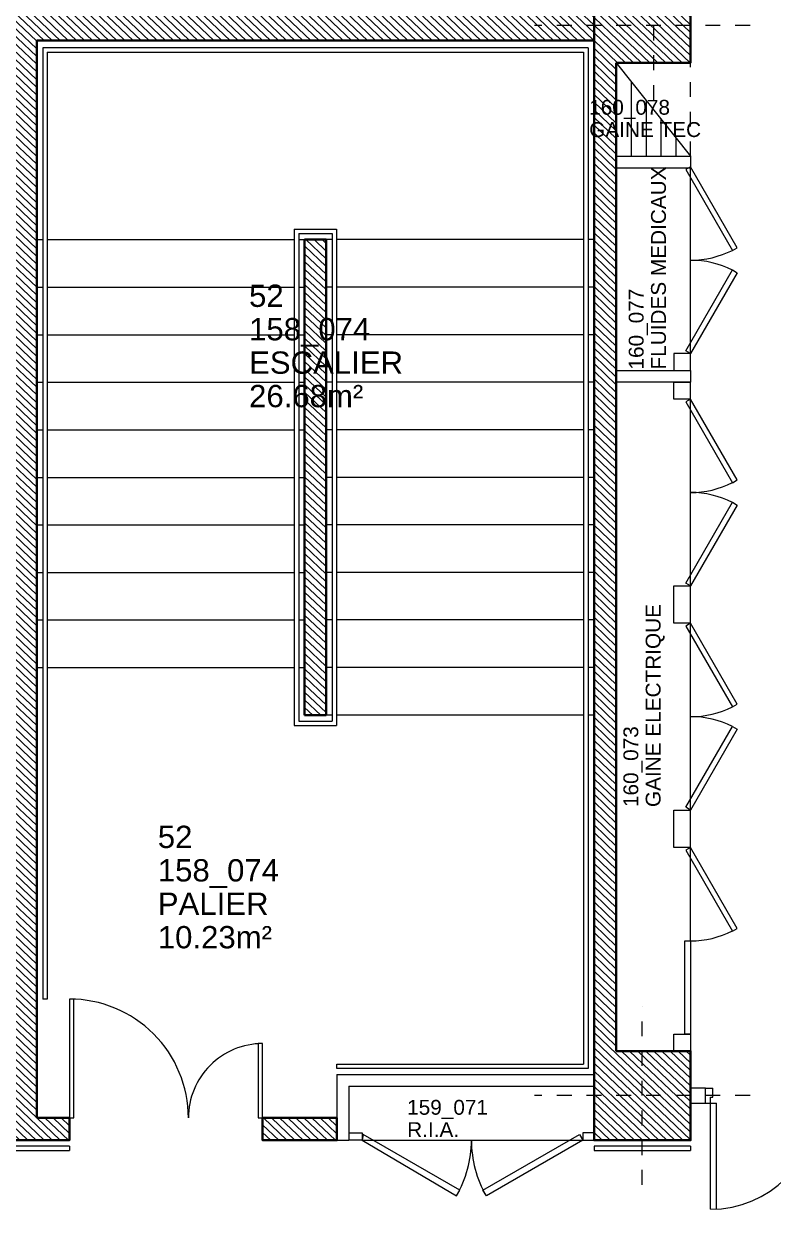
# Model space of a CAD drawing. Header units: metres. Extents: x -8 to 211, y -5 to 116.
# Drawn here: x 155.56 to 160.61, y 70.18 to 78.16 of the extents above; entities that cross this region are included whole.
import ezdxf
from ezdxf.enums import TextEntityAlignment as Align

# ---------------------------------------------------------------- set-up
doc = ezdxf.new("R2010")
doc.units = ezdxf.units.M
doc.header["$LTSCALE"] = 0.6
doc.header["$MEASUREMENT"] = 0
doc.linetypes.add('CACHÉ', pattern=[0.25, 0.125, -0.125])
doc.linetypes.add('CONTINU', pattern=[0])
doc.layers.get('0').update_dxf_attribs({"linetype": 'CONTINUOUS'})
for name, color, linetype in [('001axes', 1, 'CONTINUOUS'), ('009 main courante', 181, 'CONTINUOUS'), ('A_ACCÈS', 7, 'CONTINUOUS'), ('A_AGENC', 204, 'CONTINUOUS'), ('A_Etiqu_Gaine', 8, 'CONTINUOUS'), ('A_Etiqu_Gaine_ancien', 8, 'CONTINUOUS'), ('A_Etiqu_Gaine_code', 8, 'CONTINUOUS'), ('A_Etiqu_Local', 8, 'CONTINUOUS'), ('A_Etiqu_Local_ancien', 8, 'CONTINUOUS'), ('A_HACH_STRUC', 7, 'CONTINUOUS'), ('A_MUR_CLOIS', 8, 'CONTINU')]:
    doc.layers.add(name, color=color, linetype=linetype)
doc.layers.add('A_MURS_STRU', color=7, linetype='CONTINU', lineweight=40)
doc.layers.add('A_PORTE', color=8, linetype='CONTINU', lineweight=0)
doc.styles.add('Attribut', font='arial.ttf')
doc.styles.add('ROMANS8', font='romans8', dxfattribs={"height": 10})

# ---------------------------------------------------------------- blocks, each defined once
blk = doc.blocks.new('A_Etiqu_Local')
at = {"style": 'Attribut', "flags": 1}
for tag, p in [('CODE_HOPITAL', (-0.4463, 1.632)), ('CODE_SITE', (-0.4463, 1.407)), ('CODE_BATIMENT', (-0.4463, 1.182)), ('CODE_SECTEUR', (-0.4463, 0.957)), ('CODE_ETAGE', (-0.4463, 0.732)), ('NOM_NORMALISE', (-0.4463, -0.843)), ('SECTEUR_ACTIVITE', (-0.4463, -1.068)), ('SOUS_SECTEUR_ACTIVITE', (-0.4463, -1.293)), ('VOLUME', (-0.4463, -1.518)), ('SERVICE', (-0.4463, -1.743)), ('CODE_UG', (-0.4463, -1.968)), ('CODE_UA', (-0.4463, -2.193)), ('CODE_POLE', (-0.4463, -2.418)), ('OCCUPANT_EXTERNE', (-0.4463, -2.643)), ('DISPONIBILITE', (-0.4463, -2.868)), ('ACCES_HANDICAPES', (-0.4463, -3.093)), ('NATURE_SOL', (-0.4463, -3.318)), ('RISQUE_LABORATOIRE', (-0.4463, -3.543)), ('AMIANTE', (-0.4463, -3.768))]:
    blk.add_attdef(tag, p, '', height=0.15, dxfattribs=at)
at = {"layer": 'A_Etiqu_Local', "style": 'Attribut'}
for tag, p in [('CODE_PIECE', (-0.4463, 0.282)), ('NOM_USAGE', (-0.4463, 0.057)), ('SURFACE', (-0.4463, -0.168))]:
    blk.add_attdef(tag, p, '', height=0.15, dxfattribs=at)
at = {"layer": 'A_Etiqu_Local_ancien', "style": 'Attribut'}
blk.add_attdef('CODE_PIECE_ANCIEN', (-0.4463, 0.507), '', height=0.15, dxfattribs=at)
blk = doc.blocks.new('A_Etiqu_Gaine')
at = {"style": 'Attribut', "flags": 1}
for tag, p in [('CODE_HOPITAL', (-0.4323, 0.8651)), ('CODE_SITE', (-0.4323, 0.7151)), ('CODE_BATIMENT', (-0.4323, 0.5651)), ('CODE_SECTEUR', (-0.4323, 0.4151)), ('CODE_ETAGE', (-0.4323, 0.2651)), ('NOM_NORMALISE', (-0.4323, -0.3349)), ('SECTEUR_ACTIVITE', (-0.4323, -0.4849)), ('SOUS_SECTEUR_ACTIVITE', (-0.4323, -0.6349)), ('SURFACE', (-0.4323, -0.7849)), ('CODE_UG', (-0.4323, -0.9349)), ('CODE_POLE', (-0.4323, -1.0849)), ('AMIANTE', (-0.4323, -1.2349))]:
    blk.add_attdef(tag, p, '', height=0.1, dxfattribs=at)
at = {"layer": 'A_Etiqu_Gaine', "style": 'Attribut'}
blk.add_attdef('NOM_USAGE', (-0.4323, -0.1849), '', height=0.1, dxfattribs=at)
at = {"layer": 'A_Etiqu_Gaine_ancien', "style": 'Attribut'}
blk.add_attdef('CODE_PIECE_ANCIEN', (-0.4323, 0.1151), '', height=0.1, dxfattribs=at)
at = {"layer": 'A_Etiqu_Gaine_code', "style": 'Attribut'}
blk.add_attdef('CODE_PIECE', (-0.4323, -0.0349), '', height=0.1, dxfattribs=at)
blk = doc.blocks.new('P140-bt10')
for p, q in [((0.035, 0.815), (0.035, 0.1)), ((0.075, 0.8139), (0.075, 0.1)), ((1.425, 0.8139), (1.425, 0.1)), ((1.465, 0.815), (1.465, 0.1)), ((0, 0.1), (0, 0)), ((0, 0.1), (0.035, 0.1)), ((0.035, 0.1), (0.075, 0.1)), ((0.035, 0.1), (0.035, 0.06)), ((1.465, 0.1), (1.425, 0.1)), ((1.465, 0.1), (1.465, 0.06)), ((1.5, 0.1), (1.465, 0.1)), ((1.5, 0.1), (1.5, 0)), ((0, 0), (0.05, 0)), ((0.035, 0.06), (0.05, 0.06)), ((0.05, 0.06), (0.05, 0)), ((1.465, 0.06), (1.45, 0.06)), ((1.45, 0.06), (1.45, 0)), ((1.5, 0), (1.45, 0)), ((1.5, 0), (1.5, 0))]:
    blk.add_line(p, q)
for centre, start, end in [((0.035, 0.1), 0, 90), ((1.465, 0.1), 90, 180)]:
    blk.add_arc(centre, 0.715, start, end)
at = {"style": 'ROMANS8'}
for tag, p in [('DEF', (0.372, 0.2395)), ('DIM', (0.3671, 0.1221))]:
    blk.add_attdef(tag, text='', height=0.08, dxfattribs=at).set_placement(p, align=Align.CENTER)

msp = doc.modelspace()

# ---------------------------------------------------------------- hatches: boundary and pattern name
at = {"layer": 'A_HACH_STRUC', "linetype": 'Continuous'}
h = msp.add_hatch(dxfattribs=at)
h.set_pattern_fill('ANSI31', color=8, scale=0.3, angle=-88.5553, style=0)
h.set_pattern_definition([(316.4447, (159.399874, 70.64618), (0.02583954, 0.02717661), [])])
h.paths.add_polyline_path([(160.0499, 71.2462), (159.5499, 71.2462), (159.5499, 77.8962), (160.0499, 77.8962), (160.0499, 78.3962), (159.3999, 78.3962), (159.3999, 77.8962), (159.3999, 75.4319), (159.3999, 71.0741), (159.3999, 70.6962), (159.3999, 70.6962), (159.3999, 70.6462), (160.0499, 70.6462)])
h = msp.add_hatch(dxfattribs=at)
h.set_pattern_fill('ANSI31', color=8, scale=0.3, angle=-88.5553, style=0)
h.set_pattern_definition([(316.444697, (31.032763, 0), (0.02583954, 0.027176611), [])])
h.paths.add_polyline_path([(152.8499, 78.2462), (152.8499, 78.0462), (155.4499, 78.0462), (155.4499, 70.7962), (153.5495, 70.7962), (153.5495, 70.6462), (155.8699, 70.6462), (155.8699, 70.7962), (155.6499, 70.7962), (155.6499, 78.0462), (159.3999, 78.0462), (159.3999, 78.2462)])
h = msp.add_hatch(dxfattribs=at)
h.set_pattern_fill('ANSI31', color=8, scale=0.3, angle=-88.5553, style=0)
h.set_pattern_definition([(316.4447, (157.45249, 73.50674), (0.02583954, 0.0271766), [])])
h.paths.add_polyline_path([(157.5973, 76.7064), (157.4525, 76.7064), (157.4525, 73.5067), (157.5973, 73.5067)])
h = msp.add_hatch(dxfattribs=at)
h.set_pattern_fill('ANSI31', color=8, scale=0.3, angle=-88.5553, style=0)
h.set_pattern_definition([(316.445, (157.169877, 70.64618), (0.0258395, 0.0271766), [])])
h.paths.add_polyline_path([(157.6698, 70.7962), (157.6698, 70.6462), (157.1699, 70.6462), (157.1699, 70.7962)])

# ---------------------------------------------------------------- linework, layer by layer
at = {"layer": '001axes', "color": 8, "linetype": 'CACHÉ'}
for p, q in [((159.7999, 78.7462), (159.7999, 77.5462)), ((160.4499, 78.1462), (158.9999, 78.1462)), ((159.7249, 70.3462), (159.7249, 71.5462)), ((160.4499, 70.9462), (158.9999, 70.9462))]:
    msp.add_line(p, q, dxfattribs=at)
at = {"layer": '009 main courante', "color": 8, "linetype": 'Continuous'}
for p, q in [((155.6899, 77.9963), (155.6899, 71.5947)), ((155.7199, 77.9663), (155.7199, 71.5947)), ((159.3299, 77.9663), (159.3299, 71.159)), ((159.3599, 77.9963), (159.3599, 71.129)), ((157.3825, 76.7764), (157.3825, 73.4367)), ((157.3825, 76.7764), (157.6673, 76.7764)), ((157.4125, 76.7464), (157.4125, 73.4667)), ((157.4125, 76.7464), (157.6373, 76.7464)), ((157.6373, 76.7464), (157.6373, 73.4667)), ((157.6673, 76.7764), (157.6673, 73.4367)), ((157.3825, 73.4367), (157.6673, 73.4367)), ((157.4125, 73.4667), (157.6373, 73.4667)), ((155.7199, 71.5947), (155.6899, 71.5947)), ((157.6698, 71.129), (157.6698, 71.159)), ((155.8699, 70.6062), (155.8699, 70.5762)), ((159.3999, 70.6062), (159.3999, 70.5762)), ((160.0499, 70.6062), (160.0499, 70.5762))]:
    msp.add_line(p, q, dxfattribs=at)
at = {"layer": '009 main courante', "color": 8, "linetype": 'CACHÉ'}
msp.add_line((160.0499, 77.2666), (160.0499, 77.8962), dxfattribs=at)
at = {"layer": '009 main courante', "color": 8, "linetype": 'Continuous'}
for points in [[(159.3599, 77.9963), (155.6899, 77.9963)], [(155.7199, 77.9663), (159.3299, 77.9663)], [(157.6698, 71.159), (159.3299, 71.159)], [(159.3599, 71.129), (157.6698, 71.129)], [(155.8699, 70.6062), (152.3499, 70.6062)], [(160.0499, 70.6062), (159.3999, 70.6062)], [(152.3499, 70.5762), (155.8699, 70.5762)], [(159.3999, 70.5762), (160.0499, 70.5762)]]:
    msp.add_lwpolyline(points, dxfattribs=at)
at = {"layer": 'A_ACCÈS', "color": 8, "linetype": 'Continuous'}
for p, q in [((155.6499, 76.7064), (155.6899, 76.7064)), ((155.7199, 76.7064), (157.3825, 76.7064)), ((157.4125, 76.7064), (157.4525, 76.7064)), ((157.6373, 76.7064), (157.5973, 76.7064)), ((159.3299, 76.7064), (157.6673, 76.7064)), ((159.3999, 76.7064), (159.3599, 76.7064)), ((155.6499, 76.3864), (155.6899, 76.3864)), ((155.7199, 76.3864), (157.3825, 76.3864)), ((157.4125, 76.3864), (157.4525, 76.3864)), ((157.6373, 76.3864), (157.5973, 76.3864)), ((159.3299, 76.3864), (157.6673, 76.3864)), ((159.3999, 76.3864), (159.3599, 76.3864)), ((155.6499, 76.0664), (155.6899, 76.0664)), ((155.7199, 76.0664), (157.3825, 76.0664)), ((157.4125, 76.0664), (157.4525, 76.0664)), ((157.6373, 76.0664), (157.5973, 76.0664)), ((159.3299, 76.0664), (157.6673, 76.0664)), ((159.3999, 76.0664), (159.3599, 76.0664)), ((155.6499, 75.7465), (155.6899, 75.7465)), ((155.7199, 75.7465), (157.3825, 75.7465)), ((157.4125, 75.7465), (157.4525, 75.7465)), ((157.6373, 75.7465), (157.5973, 75.7465)), ((159.3299, 75.7465), (157.6673, 75.7465)), ((159.3999, 75.7465), (159.3599, 75.7465)), ((155.652, 75.4265), (155.692, 75.4265)), ((155.7199, 75.4265), (157.3825, 75.4265)), ((157.4125, 75.4265), (157.4525, 75.4265)), ((157.6373, 75.4265), (157.5973, 75.4265)), ((159.3299, 75.4265), (157.6673, 75.4265)), ((159.3999, 75.4265), (159.3599, 75.4265)), ((155.6499, 75.1065), (155.6899, 75.1065)), ((155.7199, 75.1065), (157.3825, 75.1065)), ((157.4125, 75.1065), (157.4525, 75.1065)), ((157.6373, 75.1065), (157.5973, 75.1065)), ((159.3299, 75.1065), (157.6673, 75.1065)), ((159.3999, 75.1065), (159.3599, 75.1065)), ((155.6499, 74.7866), (155.6899, 74.7866)), ((155.7199, 74.7866), (157.3825, 74.7866)), ((157.4125, 74.7866), (157.4525, 74.7866)), ((157.6373, 74.7866), (157.5973, 74.7866)), ((159.3299, 74.7866), (157.6673, 74.7866)), ((159.3999, 74.7866), (159.3599, 74.7866)), ((155.6499, 74.4666), (155.6899, 74.4666)), ((155.7199, 74.4666), (157.3825, 74.4666)), ((157.4125, 74.4666), (157.4525, 74.4666)), ((157.6373, 74.4666), (157.5973, 74.4666)), ((159.3299, 74.4666), (157.6673, 74.4666)), ((159.3999, 74.4666), (159.3599, 74.4666)), ((155.6499, 74.1467), (155.6899, 74.1467)), ((155.7199, 74.1467), (157.3825, 74.1467)), ((157.4125, 74.1467), (157.4525, 74.1467)), ((157.6373, 74.1467), (157.5973, 74.1467)), ((159.3299, 74.1467), (157.6673, 74.1467)), ((159.3999, 74.1467), (159.3599, 74.1467)), ((155.6499, 73.8267), (155.6899, 73.8267)), ((155.7199, 73.8267), (157.3825, 73.8267)), ((157.4125, 73.8267), (157.4525, 73.8267)), ((157.6373, 73.8267), (157.5973, 73.8267)), ((159.3299, 73.8267), (157.6673, 73.8267)), ((159.3999, 73.8267), (159.3599, 73.8267)), ((157.6373, 73.5067), (157.5973, 73.5067)), ((159.3299, 73.5067), (157.6673, 73.5067)), ((159.3999, 73.5067), (159.3599, 73.5067))]:
    msp.add_line(p, q, dxfattribs=at)
at = {"layer": 'A_AGENC', "color": 8, "linetype": 'Continuous'}
for p, q in [((160.0499, 75.826), (160.0499, 77.196)), ((160.0499, 75.939), (159.9374, 75.939)), ((159.9374, 75.939), (159.9374, 75.826)), ((159.9374, 75.826), (160.0499, 75.826)), ((159.9374, 75.746), (160.0499, 75.746)), ((159.9374, 75.6329), (159.9374, 75.746)), ((160.0499, 71.9877), (160.0499, 75.746)), ((160.0499, 75.6329), (159.9374, 75.6329)), ((159.9374, 74.376), (160.0499, 74.376)), ((159.9374, 74.1246), (159.9374, 74.376)), ((160.0499, 74.1246), (159.9374, 74.1246)), ((159.9374, 72.8676), (160.0499, 72.8676)), ((159.9374, 72.6162), (159.9374, 72.8676)), ((160.0499, 72.6162), (159.9374, 72.6162)), ((160.0122, 71.3592), (160.0121, 71.9877)), ((160.0121, 71.9877), (160.0499, 71.9877)), ((160.0499, 71.9877), (160.0499, 71.3592)), ((159.9374, 71.3592), (160.0499, 71.3592)), ((159.9374, 71.2462), (159.9374, 71.3592)), ((160.0499, 71.3592), (160.0122, 71.3592)), ((160.0499, 71.3592), (160.0499, 71.2462)), ((160.0499, 71.2462), (159.9374, 71.2462))]:
    msp.add_line(p, q, dxfattribs=at)
for points in [[(160.0499, 77.196), (160.0172, 77.1771), (160.3314, 76.6329), (160.3641, 76.6517)], [(160.0499, 75.939), (160.0172, 75.9579), (160.3314, 76.5022), (160.3641, 76.4833)], [(160.0499, 75.6329), (160.0172, 75.6141), (160.3314, 75.0698), (160.3641, 75.0887)], [(160.0499, 74.376), (160.0172, 74.3948), (160.3314, 74.9391), (160.3641, 74.9203)], [(160.0499, 74.1246), (160.0172, 74.1057), (160.3314, 73.5614), (160.3641, 73.5803)], [(160.0499, 72.8676), (160.0172, 72.8865), (160.3314, 73.4307), (160.3641, 73.4119)], [(160.0499, 72.6162), (160.0172, 72.5974), (160.3314, 72.0531), (160.3641, 72.0719)], [(157.8398, 70.6462), (158.4743, 70.2712), (158.4968, 70.3102), (157.8473, 70.6852)], [(159.3248, 70.6462), (158.6753, 70.2712), (158.6528, 70.3102), (159.3023, 70.6852)]]:
    msp.add_lwpolyline(points, close=True, dxfattribs=at)
for centre, radius, start, end in [((160.0499, 77.196), 0.6285, 270, 296.56632), ((160.0499, 75.939), 0.6285, 63.43368, 90), ((160.0499, 75.6329), 0.6285, 270, 296.56632), ((160.0499, 74.376), 0.6285, 63.43368, 89.99999), ((160.0499, 74.1246), 0.6285, 270, 296.56632), ((160.0499, 72.8676), 0.6285, 63.43368, 89.99999), ((160.0499, 72.6162), 0.6285, 270, 296.56632), ((157.8248, 70.6462), 0.75, 329.99999, 359.92086), ((159.3248, 70.6462), 0.75, 180, 210)]:
    msp.add_arc(centre, radius, start, end, dxfattribs=at)
at = {"layer": 'A_MUR_CLOIS', "color": 8, "linetype": 'Continuous'}
for p, q in [((159.5499, 77.8962), (160.0499, 77.2666)), ((159.6499, 77.7703), (159.6499, 77.2666)), ((159.7499, 77.6443), (159.7499, 77.2666)), ((159.8499, 77.5165), (159.8499, 77.2666)), ((159.9499, 77.3925), (159.9499, 77.2666)), ((160.0499, 77.2666), (160.0499, 77.1866)), ((160.0499, 75.826), (160.0499, 75.746)), ((157.6698, 71.089), (157.6698, 70.6462)), ((157.6698, 71.089), (159.3999, 71.089)), ((157.7498, 71.009), (157.7498, 70.6462)), ((157.7498, 71.009), (159.3999, 71.009)), ((160.1499, 70.9965), (160.0499, 70.9965)), ((160.1499, 70.8965), (160.1499, 70.9965)), ((160.0499, 70.8965), (160.1499, 70.8965)), ((155.8699, 70.6462), (155.8699, 70.7962)), ((157.6698, 70.6462), (157.7498, 70.6462)), ((157.8398, 70.6462), (159.3248, 70.6462))]:
    msp.add_line(p, q, dxfattribs=at)
for points in [[(159.5499, 77.2666), (160.0499, 77.2666)], [(160.0499, 77.1866), (159.5499, 77.1866)], [(159.5499, 75.826), (160.0499, 75.826)], [(160.0499, 75.746), (159.5499, 75.746)], [(157.7498, 70.6962), (157.8398, 70.6962), (157.8398, 70.6462), (157.7498, 70.6462)]]:
    msp.add_lwpolyline(points, dxfattribs=at)
msp.add_lwpolyline([(159.3999, 70.6462), (159.3999, 70.6962), (159.3248, 70.6962), (159.3248, 70.6462)], close=True, dxfattribs=at)
at = {"layer": 'A_MURS_STRU', "color": 8, "linetype": 'Continuous'}
msp.add_line((159.5499, 77.8962), (159.5499, 71.2462), dxfattribs=at)
for points in [[(159.5499, 71.2462), (160.0499, 71.2462), (160.0499, 70.6462), (159.3999, 70.6462), (159.3999, 78.3962)], [(159.5499, 77.8962), (160.0499, 77.8962), (160.0499, 78.3962), (159.3999, 78.3962)], [(155.6499, 78.0462), (155.6499, 70.7962)], [(159.3999, 78.0462), (155.6499, 78.0462)], [(155.6499, 70.7962), (155.8699, 70.7962), (155.8699, 70.6462), (153.5495, 70.6462), (153.5495, 70.7962)], [(157.6698, 70.7962), (157.6698, 70.6462), (157.1699, 70.6462), (157.1699, 70.7962), (157.6698, 70.7962)]]:
    msp.add_lwpolyline(points, dxfattribs=at)
msp.add_lwpolyline([(157.4525, 73.5067), (157.4525, 76.7064), (157.5973, 76.7064), (157.5973, 73.5067)], close=True, dxfattribs=at)
at = {"layer": 'A_PORTE', "color": 8, "linetype": 'Continuous'}
for p, q in [((155.8999, 71.5962), (155.8699, 71.5962)), ((155.8699, 71.5962), (155.8699, 70.7962)), ((155.8999, 70.7962), (155.8999, 71.5962)), ((157.1699, 71.2962), (157.1399, 71.2962)), ((157.1399, 71.2962), (157.1399, 70.7962)), ((157.1699, 70.7962), (157.1699, 71.2962)), ((155.8699, 70.7962), (155.8999, 70.7962)), ((157.1399, 70.7962), (157.1699, 70.7962))]:
    msp.add_line(p, q, dxfattribs=at)
msp.add_lwpolyline([(155.8999, 70.7962), (155.8999, 71.5962), (155.8699, 71.5962), (155.8699, 70.7962)], close=True, dxfattribs=at)
for centre, radius, start, end in [((155.8699, 70.7962), 0.8, 359.99998, 90), ((157.1699, 70.7962), 0.5, 90, 180.00001)]:
    msp.add_arc(centre, radius, start, end, dxfattribs=at)

# ---------------------------------------------------------------- block references
at = {"layer": 'A_Etiqu_Gaine', "color": 8}
for p, values in [((159.7999, 77.5814), {'CODE_PIECE': '160_078', 'NOM_USAGE': 'GAINE TEC'}), ((158.5748, 70.8526), {'CODE_PIECE': '159_071', 'NOM_USAGE': 'R.I.A.'})]:
    msp.add_blockref('A_Etiqu_Gaine', p, dxfattribs=at).add_auto_attribs(values)
at = {"layer": 'A_Etiqu_Gaine', "color": 8, "rotation": 90}
for p, values in [((159.6988, 76.2644), {'CODE_PIECE': '160_077', 'NOM_USAGE': 'FLUIDES MEDICAUX'}), ((159.6629, 73.3204), {'CODE_PIECE': '160_073', 'NOM_USAGE': 'GAINE ELECTRIQUE'})]:
    msp.add_blockref('A_Etiqu_Gaine', p, dxfattribs=at).add_auto_attribs(values)
at = {"layer": 'A_Etiqu_Local', "color": 8}
ref = msp.add_blockref('A_Etiqu_Local', (157.5249, 75.7465), dxfattribs=at)
ref.add_attrib('CODE_PIECE', '158_074', (157.0785, 76.0284), dxfattribs={"height": 0.15, "style": 'Attribut'})
ref.add_attrib('CODE_PIECE_ANCIEN', '52', (157.0785, 76.2534), dxfattribs={"layer": 'A_Etiqu_Local_ancien', "height": 0.15, "style": 'Attribut'})
ref.add_attrib('NOM_USAGE', 'ESCALIER', (157.0785, 75.8034), dxfattribs={"height": 0.15, "style": 'Attribut'})
ref.add_attrib('SURFACE', '26.68m²', (157.0785, 75.5784), dxfattribs={"height": 0.15, "style": 'Attribut'})
ref = msp.add_blockref('A_Etiqu_Local', (156.9106, 72.1054), dxfattribs=at)
ref.add_attrib('CODE_PIECE', '158_074', (156.4643, 72.3874), dxfattribs={"height": 0.15, "style": 'Attribut'})
ref.add_attrib('CODE_PIECE_ANCIEN', '52', (156.4643, 72.6124), dxfattribs={"layer": 'A_Etiqu_Local_ancien', "height": 0.15, "style": 'Attribut'})
ref.add_attrib('NOM_USAGE', 'PALIER', (156.4643, 72.1624), dxfattribs={"height": 0.15, "style": 'Attribut'})
ref.add_attrib('SURFACE', '10.23m²', (156.4643, 71.9374), dxfattribs={"height": 0.15, "style": 'Attribut'})
at = {"layer": 'A_PORTE', "color": 8, "rotation": 180}
msp.add_blockref('P140-bt10', (161.6499, 70.9965), dxfattribs=at).add_auto_attribs({'DEF': 'PP', 'DIM': '140x204'})

doc.saveas('drawing.dxf')
